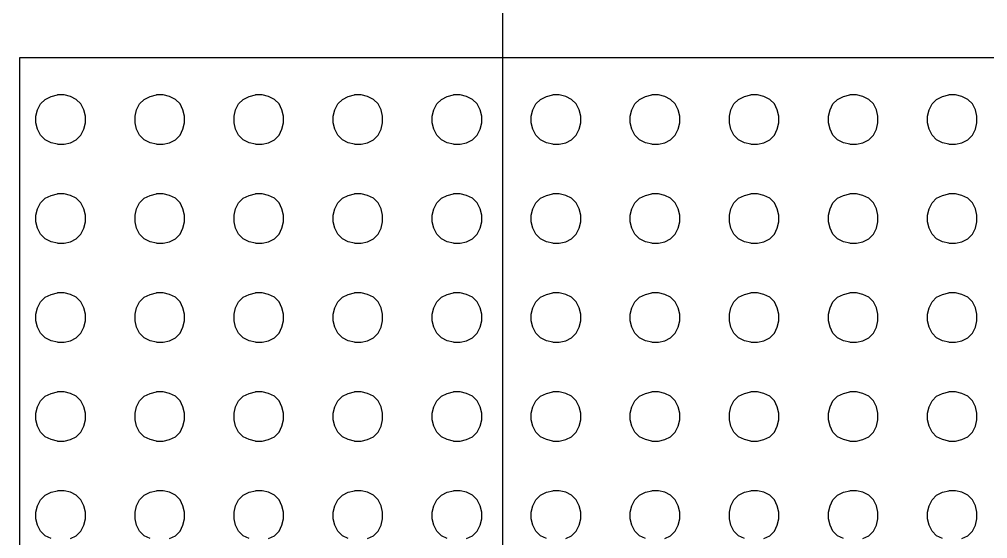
# Model space of a CAD drawing. Header units: inches. Extents: x -1316 to 22433, y -200 to 8737.
# Drawn here: x 151.222 to 154.152, y 822.712 to 824.284 of the extents above; entities that cross this region are included whole.
import ezdxf

# ---------------------------------------------------------------- set-up
doc = ezdxf.new("R2010")
doc.units = ezdxf.units.IN
doc.header["$LTSCALE"] = 10
doc.header["$MEASUREMENT"] = 0
doc.layers.get('0').update_dxf_attribs({"linetype": 'CONTINUOUS'})
for name, color, linetype in [('HATCH', 5, 'CONTINUOUS'), ('S-HDWR', 104, 'CONTINUOUS'), ('S-ROOF', 2, 'CONTINUOUS'), ('S-WALL', 6, 'CONTINUOUS'), ('WALL', 7, 'CONTINUOUS')]:
    doc.layers.add(name, color=color, linetype=linetype)

# ---------------------------------------------------------------- blocks, each defined once
blk = doc.blocks.new('*X345')
at = {"color": 0}
for p, q in [((310.8934, 25.4233), (310.9113, 25.4322)), ((310.9113, 25.4322), (310.9306, 25.437)), ((310.9505, 25.437), (310.9306, 25.437)), ((310.9698, 25.4322), (310.9505, 25.437)), ((310.9877, 25.4233), (310.9698, 25.4322)), ((311.1932, 25.4233), (311.211, 25.4322)), ((311.211, 25.4322), (311.2303, 25.437)), ((311.2502, 25.437), (311.2303, 25.437)), ((311.2696, 25.4322), (311.2502, 25.437)), ((311.2874, 25.4233), (311.2696, 25.4322)), ((311.4929, 25.4233), (311.5107, 25.4322)), ((311.5107, 25.4322), (311.5301, 25.437)), ((311.55, 25.437), (311.5301, 25.437)), ((311.5693, 25.4322), (311.55, 25.437)), ((311.5871, 25.4233), (311.5693, 25.4322)), ((311.7927, 25.4233), (311.8105, 25.4322)), ((311.8105, 25.4322), (311.8298, 25.437)), ((311.8497, 25.437), (311.8298, 25.437)), ((311.8691, 25.4322), (311.8497, 25.437)), ((311.8869, 25.4233), (311.8691, 25.4322)), ((312.0924, 25.4233), (312.1102, 25.4322)), ((312.1102, 25.4322), (312.1295, 25.437)), ((312.1495, 25.437), (312.1295, 25.437)), ((312.1688, 25.4322), (312.1495, 25.437)), ((312.1866, 25.4233), (312.1688, 25.4322)), ((312.3921, 25.4233), (312.41, 25.4322)), ((312.41, 25.4322), (312.4293, 25.437)), ((312.4492, 25.437), (312.4293, 25.437)), ((312.4685, 25.4322), (312.4492, 25.437)), ((312.4863, 25.4233), (312.4685, 25.4322)), ((312.6919, 25.4233), (312.7097, 25.4322)), ((312.7097, 25.4322), (312.729, 25.437)), ((312.7489, 25.437), (312.729, 25.437)), ((312.7683, 25.4322), (312.7489, 25.437)), ((312.7861, 25.4233), (312.7683, 25.4322)), ((312.9916, 25.4233), (313.0094, 25.4322)), ((313.0094, 25.4322), (313.0288, 25.437)), ((313.0487, 25.437), (313.0288, 25.437)), ((313.068, 25.4322), (313.0487, 25.437)), ((313.0858, 25.4233), (313.068, 25.4322)), ((313.2914, 25.4233), (313.3092, 25.4322)), ((313.3092, 25.4322), (313.3285, 25.437)), ((313.3484, 25.437), (313.3285, 25.437)), ((313.3677, 25.4322), (313.3484, 25.437)), ((313.3856, 25.4233), (313.3677, 25.4322)), ((313.5911, 25.4233), (313.6089, 25.4322)), ((313.6089, 25.4322), (313.6282, 25.437)), ((313.6482, 25.437), (313.6282, 25.437)), ((313.6675, 25.4322), (313.6482, 25.437)), ((313.6853, 25.4233), (313.6675, 25.4322)), ((310.8704, 25.3914), (310.8794, 25.4092)), ((310.8794, 25.4092), (310.8934, 25.4233)), ((311.0017, 25.4092), (310.9877, 25.4233)), ((311.0107, 25.3914), (311.0017, 25.4092)), ((311.1702, 25.3914), (311.1791, 25.4092)), ((311.1791, 25.4092), (311.1932, 25.4233)), ((311.3015, 25.4092), (311.2874, 25.4233)), ((311.3104, 25.3914), (311.3015, 25.4092)), ((311.4699, 25.3914), (311.4788, 25.4092)), ((311.4788, 25.4092), (311.4929, 25.4233)), ((311.6012, 25.4092), (311.5871, 25.4233)), ((311.6101, 25.3914), (311.6012, 25.4092)), ((311.7697, 25.3914), (311.7786, 25.4092)), ((311.7786, 25.4092), (311.7927, 25.4233)), ((311.901, 25.4092), (311.8869, 25.4233)), ((311.9099, 25.3914), (311.901, 25.4092)), ((312.0694, 25.3914), (312.0783, 25.4092)), ((312.0783, 25.4092), (312.0924, 25.4233)), ((312.2007, 25.4092), (312.1866, 25.4233)), ((312.2096, 25.3914), (312.2007, 25.4092)), ((312.3691, 25.3914), (312.378, 25.4092)), ((312.378, 25.4092), (312.3921, 25.4233)), ((312.5004, 25.4092), (312.4863, 25.4233)), ((312.5093, 25.3914), (312.5004, 25.4092)), ((312.6689, 25.3914), (312.6778, 25.4092)), ((312.6778, 25.4092), (312.6919, 25.4233)), ((312.8002, 25.4092), (312.7861, 25.4233)), ((312.8091, 25.3914), (312.8002, 25.4092)), ((312.9686, 25.3914), (312.9775, 25.4092)), ((312.9775, 25.4092), (312.9916, 25.4233)), ((313.0999, 25.4092), (313.0858, 25.4233)), ((313.1088, 25.3914), (313.0999, 25.4092)), ((313.2684, 25.3914), (313.2773, 25.4092)), ((313.2773, 25.4092), (313.2914, 25.4233)), ((313.3997, 25.4092), (313.3856, 25.4233)), ((313.4086, 25.3914), (313.3997, 25.4092)), ((313.5681, 25.3914), (313.577, 25.4092)), ((313.577, 25.4092), (313.5911, 25.4233)), ((313.6994, 25.4092), (313.6853, 25.4233)), ((313.7083, 25.3914), (313.6994, 25.4092)), ((310.8656, 25.3721), (310.8704, 25.3914)), ((311.0155, 25.3721), (311.0107, 25.3914)), ((311.1654, 25.3721), (311.1702, 25.3914)), ((311.3152, 25.3721), (311.3104, 25.3914)), ((311.4651, 25.3721), (311.4699, 25.3914)), ((311.615, 25.3721), (311.6101, 25.3914)), ((311.7648, 25.3721), (311.7697, 25.3914)), ((311.9147, 25.3721), (311.9099, 25.3914)), ((312.0646, 25.3721), (312.0694, 25.3914)), ((312.2144, 25.3721), (312.2096, 25.3914)), ((312.3643, 25.3721), (312.3691, 25.3914)), ((312.5142, 25.3721), (312.5093, 25.3914)), ((312.664, 25.3721), (312.6689, 25.3914)), ((312.8139, 25.3721), (312.8091, 25.3914)), ((312.9638, 25.3721), (312.9686, 25.3914)), ((313.1137, 25.3721), (313.1088, 25.3914)), ((313.2635, 25.3721), (313.2684, 25.3914)), ((313.4134, 25.3721), (313.4086, 25.3914)), ((313.5633, 25.3721), (313.5681, 25.3914)), ((313.7131, 25.3721), (313.7083, 25.3914)), ((310.8656, 25.3521), (310.8656, 25.3721)), ((310.8704, 25.3328), (310.8656, 25.3521)), ((311.0107, 25.3328), (311.0155, 25.3521)), ((311.0155, 25.3521), (311.0155, 25.3721)), ((311.1654, 25.3521), (311.1654, 25.3721)), ((311.1702, 25.3328), (311.1654, 25.3521)), ((311.3104, 25.3328), (311.3152, 25.3521)), ((311.3152, 25.3521), (311.3152, 25.3721)), ((311.4651, 25.3521), (311.4651, 25.3721)), ((311.4699, 25.3328), (311.4651, 25.3521)), ((311.6101, 25.3328), (311.615, 25.3521)), ((311.615, 25.3521), (311.615, 25.3721)), ((311.7648, 25.3521), (311.7648, 25.3721)), ((311.7697, 25.3328), (311.7648, 25.3521)), ((311.9099, 25.3328), (311.9147, 25.3521)), ((311.9147, 25.3521), (311.9147, 25.3721)), ((312.0646, 25.3521), (312.0646, 25.3721)), ((312.0694, 25.3328), (312.0646, 25.3521)), ((312.2096, 25.3328), (312.2144, 25.3521)), ((312.2144, 25.3521), (312.2144, 25.3721)), ((312.3643, 25.3521), (312.3643, 25.3721)), ((312.3691, 25.3328), (312.3643, 25.3521)), ((312.5093, 25.3328), (312.5142, 25.3521)), ((312.5142, 25.3521), (312.5142, 25.3721)), ((312.664, 25.3521), (312.664, 25.3721)), ((312.6689, 25.3328), (312.664, 25.3521)), ((312.8091, 25.3328), (312.8139, 25.3521)), ((312.8139, 25.3521), (312.8139, 25.3721)), ((312.9638, 25.3521), (312.9638, 25.3721)), ((312.9686, 25.3328), (312.9638, 25.3521)), ((313.1088, 25.3328), (313.1137, 25.3521)), ((313.1137, 25.3521), (313.1137, 25.3721)), ((313.2635, 25.3521), (313.2635, 25.3721)), ((313.2684, 25.3328), (313.2635, 25.3521)), ((313.4086, 25.3328), (313.4134, 25.3521)), ((313.4134, 25.3521), (313.4134, 25.3721)), ((313.5633, 25.3521), (313.5633, 25.3721)), ((313.5681, 25.3328), (313.5633, 25.3521)), ((313.7083, 25.3328), (313.7131, 25.3521)), ((313.7131, 25.3521), (313.7131, 25.3721)), ((310.8794, 25.315), (310.8704, 25.3328)), ((310.8934, 25.3009), (310.8794, 25.315)), ((310.9877, 25.3009), (311.0017, 25.315)), ((311.0017, 25.315), (311.0107, 25.3328)), ((311.1791, 25.315), (311.1702, 25.3328)), ((311.1932, 25.3009), (311.1791, 25.315)), ((311.2874, 25.3009), (311.3015, 25.315)), ((311.3015, 25.315), (311.3104, 25.3328)), ((311.4788, 25.315), (311.4699, 25.3328)), ((311.4929, 25.3009), (311.4788, 25.315)), ((311.5871, 25.3009), (311.6012, 25.315)), ((311.6012, 25.315), (311.6101, 25.3328)), ((311.7786, 25.315), (311.7697, 25.3328)), ((311.7927, 25.3009), (311.7786, 25.315)), ((311.8869, 25.3009), (311.901, 25.315)), ((311.901, 25.315), (311.9099, 25.3328)), ((312.0783, 25.315), (312.0694, 25.3328)), ((312.0924, 25.3009), (312.0783, 25.315)), ((312.1866, 25.3009), (312.2007, 25.315)), ((312.2007, 25.315), (312.2096, 25.3328)), ((312.378, 25.315), (312.3691, 25.3328)), ((312.3921, 25.3009), (312.378, 25.315)), ((312.4863, 25.3009), (312.5004, 25.315)), ((312.5004, 25.315), (312.5093, 25.3328)), ((312.6778, 25.315), (312.6689, 25.3328)), ((312.6919, 25.3009), (312.6778, 25.315)), ((312.7861, 25.3009), (312.8002, 25.315)), ((312.8002, 25.315), (312.8091, 25.3328)), ((312.9775, 25.315), (312.9686, 25.3328)), ((312.9916, 25.3009), (312.9775, 25.315)), ((313.0858, 25.3009), (313.0999, 25.315)), ((313.0999, 25.315), (313.1088, 25.3328)), ((313.2773, 25.315), (313.2684, 25.3328)), ((313.2914, 25.3009), (313.2773, 25.315)), ((313.3856, 25.3009), (313.3997, 25.315)), ((313.3997, 25.315), (313.4086, 25.3328)), ((313.577, 25.315), (313.5681, 25.3328)), ((313.5911, 25.3009), (313.577, 25.315)), ((313.6853, 25.3009), (313.6994, 25.315)), ((313.6994, 25.315), (313.7083, 25.3328)), ((310.9113, 25.292), (310.8934, 25.3009)), ((310.9306, 25.2872), (310.9113, 25.292)), ((310.9306, 25.2872), (310.9505, 25.2872)), ((310.9505, 25.2872), (310.9698, 25.292)), ((310.9698, 25.292), (310.9877, 25.3009)), ((311.211, 25.292), (311.1932, 25.3009)), ((311.2303, 25.2872), (311.211, 25.292)), ((311.2303, 25.2872), (311.2502, 25.2872)), ((311.2502, 25.2872), (311.2696, 25.292)), ((311.2696, 25.292), (311.2874, 25.3009)), ((311.5107, 25.292), (311.4929, 25.3009)), ((311.5301, 25.2872), (311.5107, 25.292)), ((311.5301, 25.2872), (311.55, 25.2872)), ((311.55, 25.2872), (311.5693, 25.292)), ((311.5693, 25.292), (311.5871, 25.3009)), ((311.8105, 25.292), (311.7927, 25.3009)), ((311.8298, 25.2872), (311.8105, 25.292)), ((311.8298, 25.2872), (311.8497, 25.2872)), ((311.8497, 25.2872), (311.8691, 25.292)), ((311.8691, 25.292), (311.8869, 25.3009)), ((312.1102, 25.292), (312.0924, 25.3009)), ((312.1295, 25.2872), (312.1102, 25.292)), ((312.1295, 25.2872), (312.1495, 25.2872)), ((312.1495, 25.2872), (312.1688, 25.292)), ((312.1688, 25.292), (312.1866, 25.3009)), ((312.41, 25.292), (312.3921, 25.3009)), ((312.4293, 25.2872), (312.41, 25.292)), ((312.4293, 25.2872), (312.4492, 25.2872)), ((312.4492, 25.2872), (312.4685, 25.292)), ((312.4685, 25.292), (312.4863, 25.3009)), ((312.7097, 25.292), (312.6919, 25.3009)), ((312.729, 25.2872), (312.7097, 25.292)), ((312.729, 25.2872), (312.7489, 25.2872)), ((312.7489, 25.2872), (312.7683, 25.292)), ((312.7683, 25.292), (312.7861, 25.3009)), ((313.0094, 25.292), (312.9916, 25.3009)), ((313.0288, 25.2872), (313.0094, 25.292)), ((313.0288, 25.2872), (313.0487, 25.2872)), ((313.0487, 25.2872), (313.068, 25.292)), ((313.068, 25.292), (313.0858, 25.3009)), ((313.3092, 25.292), (313.2914, 25.3009)), ((313.3285, 25.2872), (313.3092, 25.292)), ((313.3285, 25.2872), (313.3484, 25.2872)), ((313.3484, 25.2872), (313.3677, 25.292)), ((313.3677, 25.292), (313.3856, 25.3009)), ((313.6089, 25.292), (313.5911, 25.3009)), ((313.6282, 25.2872), (313.6089, 25.292)), ((313.6282, 25.2872), (313.6482, 25.2872)), ((313.6482, 25.2872), (313.6675, 25.292)), ((313.6675, 25.292), (313.6853, 25.3009)), ((310.8794, 25.1095), (310.8934, 25.1236)), ((310.8934, 25.1236), (310.9113, 25.1325)), ((310.9113, 25.1325), (310.9306, 25.1373)), ((310.9505, 25.1373), (310.9306, 25.1373)), ((310.9698, 25.1325), (310.9505, 25.1373)), ((310.9877, 25.1236), (310.9698, 25.1325)), ((311.0017, 25.1095), (310.9877, 25.1236)), ((311.1791, 25.1095), (311.1932, 25.1236)), ((311.1932, 25.1236), (311.211, 25.1325)), ((311.211, 25.1325), (311.2303, 25.1373)), ((311.2502, 25.1373), (311.2303, 25.1373)), ((311.2696, 25.1325), (311.2502, 25.1373)), ((311.2874, 25.1236), (311.2696, 25.1325)), ((311.3015, 25.1095), (311.2874, 25.1236)), ((311.4788, 25.1095), (311.4929, 25.1236)), ((311.4929, 25.1236), (311.5107, 25.1325)), ((311.5107, 25.1325), (311.5301, 25.1373)), ((311.55, 25.1373), (311.5301, 25.1373)), ((311.5693, 25.1325), (311.55, 25.1373)), ((311.5871, 25.1236), (311.5693, 25.1325)), ((311.6012, 25.1095), (311.5871, 25.1236)), ((311.7786, 25.1095), (311.7927, 25.1236)), ((311.7927, 25.1236), (311.8105, 25.1325)), ((311.8105, 25.1325), (311.8298, 25.1373)), ((311.8497, 25.1373), (311.8298, 25.1373)), ((311.8691, 25.1325), (311.8497, 25.1373)), ((311.8869, 25.1236), (311.8691, 25.1325)), ((311.901, 25.1095), (311.8869, 25.1236)), ((312.0783, 25.1095), (312.0924, 25.1236)), ((312.0924, 25.1236), (312.1102, 25.1325)), ((312.1102, 25.1325), (312.1295, 25.1373)), ((312.1495, 25.1373), (312.1295, 25.1373)), ((312.1688, 25.1325), (312.1495, 25.1373)), ((312.1866, 25.1236), (312.1688, 25.1325)), ((312.2007, 25.1095), (312.1866, 25.1236)), ((312.378, 25.1095), (312.3921, 25.1236)), ((312.3921, 25.1236), (312.41, 25.1325)), ((312.41, 25.1325), (312.4293, 25.1373)), ((312.4492, 25.1373), (312.4293, 25.1373)), ((312.4685, 25.1325), (312.4492, 25.1373)), ((312.4863, 25.1236), (312.4685, 25.1325)), ((312.5004, 25.1095), (312.4863, 25.1236)), ((312.6778, 25.1095), (312.6919, 25.1236)), ((312.6919, 25.1236), (312.7097, 25.1325)), ((312.7097, 25.1325), (312.729, 25.1373)), ((312.7489, 25.1373), (312.729, 25.1373)), ((312.7683, 25.1325), (312.7489, 25.1373)), ((312.7861, 25.1236), (312.7683, 25.1325)), ((312.8002, 25.1095), (312.7861, 25.1236)), ((312.9775, 25.1095), (312.9916, 25.1236)), ((312.9916, 25.1236), (313.0094, 25.1325)), ((313.0094, 25.1325), (313.0288, 25.1373)), ((313.0487, 25.1373), (313.0288, 25.1373)), ((313.068, 25.1325), (313.0487, 25.1373)), ((313.0858, 25.1236), (313.068, 25.1325)), ((313.0999, 25.1095), (313.0858, 25.1236)), ((313.2773, 25.1095), (313.2914, 25.1236)), ((313.2914, 25.1236), (313.3092, 25.1325)), ((313.3092, 25.1325), (313.3285, 25.1373)), ((313.3484, 25.1373), (313.3285, 25.1373)), ((313.3677, 25.1325), (313.3484, 25.1373)), ((313.3856, 25.1236), (313.3677, 25.1325)), ((313.3997, 25.1095), (313.3856, 25.1236)), ((313.577, 25.1095), (313.5911, 25.1236)), ((313.5911, 25.1236), (313.6089, 25.1325)), ((313.6089, 25.1325), (313.6282, 25.1373)), ((313.6482, 25.1373), (313.6282, 25.1373)), ((313.6675, 25.1325), (313.6482, 25.1373)), ((313.6853, 25.1236), (313.6675, 25.1325)), ((313.6994, 25.1095), (313.6853, 25.1236)), ((310.8656, 25.0723), (310.8704, 25.0917)), ((310.8704, 25.0917), (310.8794, 25.1095)), ((311.0107, 25.0917), (311.0017, 25.1095)), ((311.0155, 25.0723), (311.0107, 25.0917)), ((311.1654, 25.0723), (311.1702, 25.0917)), ((311.1702, 25.0917), (311.1791, 25.1095)), ((311.3104, 25.0917), (311.3015, 25.1095)), ((311.3152, 25.0723), (311.3104, 25.0917)), ((311.4651, 25.0723), (311.4699, 25.0917)), ((311.4699, 25.0917), (311.4788, 25.1095)), ((311.6101, 25.0917), (311.6012, 25.1095)), ((311.615, 25.0723), (311.6101, 25.0917)), ((311.7648, 25.0723), (311.7697, 25.0917)), ((311.7697, 25.0917), (311.7786, 25.1095)), ((311.9099, 25.0917), (311.901, 25.1095)), ((311.9147, 25.0723), (311.9099, 25.0917)), ((312.0646, 25.0723), (312.0694, 25.0917)), ((312.0694, 25.0917), (312.0783, 25.1095)), ((312.2096, 25.0917), (312.2007, 25.1095)), ((312.2144, 25.0723), (312.2096, 25.0917)), ((312.3643, 25.0723), (312.3691, 25.0917)), ((312.3691, 25.0917), (312.378, 25.1095)), ((312.5093, 25.0917), (312.5004, 25.1095)), ((312.5142, 25.0723), (312.5093, 25.0917)), ((312.664, 25.0723), (312.6689, 25.0917)), ((312.6689, 25.0917), (312.6778, 25.1095)), ((312.8091, 25.0917), (312.8002, 25.1095)), ((312.8139, 25.0723), (312.8091, 25.0917)), ((312.9638, 25.0723), (312.9686, 25.0917)), ((312.9686, 25.0917), (312.9775, 25.1095)), ((313.1088, 25.0917), (313.0999, 25.1095)), ((313.1137, 25.0723), (313.1088, 25.0917)), ((313.2635, 25.0723), (313.2684, 25.0917)), ((313.2684, 25.0917), (313.2773, 25.1095)), ((313.4086, 25.0917), (313.3997, 25.1095)), ((313.4134, 25.0723), (313.4086, 25.0917)), ((313.5633, 25.0723), (313.5681, 25.0917)), ((313.5681, 25.0917), (313.577, 25.1095)), ((313.7083, 25.0917), (313.6994, 25.1095)), ((313.7131, 25.0723), (313.7083, 25.0917)), ((310.8656, 25.0524), (310.8656, 25.0723)), ((310.8704, 25.0331), (310.8656, 25.0524)), ((311.0107, 25.0331), (311.0155, 25.0524)), ((311.0155, 25.0524), (311.0155, 25.0723)), ((311.1654, 25.0524), (311.1654, 25.0723)), ((311.1702, 25.0331), (311.1654, 25.0524)), ((311.3104, 25.0331), (311.3152, 25.0524)), ((311.3152, 25.0524), (311.3152, 25.0723)), ((311.4651, 25.0524), (311.4651, 25.0723)), ((311.4699, 25.0331), (311.4651, 25.0524)), ((311.6101, 25.0331), (311.615, 25.0524)), ((311.615, 25.0524), (311.615, 25.0723)), ((311.7648, 25.0524), (311.7648, 25.0723)), ((311.7697, 25.0331), (311.7648, 25.0524)), ((311.9099, 25.0331), (311.9147, 25.0524)), ((311.9147, 25.0524), (311.9147, 25.0723)), ((312.0646, 25.0524), (312.0646, 25.0723)), ((312.0694, 25.0331), (312.0646, 25.0524)), ((312.2096, 25.0331), (312.2144, 25.0524)), ((312.2144, 25.0524), (312.2144, 25.0723)), ((312.3643, 25.0524), (312.3643, 25.0723)), ((312.3691, 25.0331), (312.3643, 25.0524)), ((312.5093, 25.0331), (312.5142, 25.0524)), ((312.5142, 25.0524), (312.5142, 25.0723)), ((312.664, 25.0524), (312.664, 25.0723)), ((312.6689, 25.0331), (312.664, 25.0524)), ((312.8091, 25.0331), (312.8139, 25.0524)), ((312.8139, 25.0524), (312.8139, 25.0723)), ((312.9638, 25.0524), (312.9638, 25.0723)), ((312.9686, 25.0331), (312.9638, 25.0524)), ((313.1088, 25.0331), (313.1137, 25.0524)), ((313.1137, 25.0524), (313.1137, 25.0723)), ((313.2635, 25.0524), (313.2635, 25.0723)), ((313.2684, 25.0331), (313.2635, 25.0524)), ((313.4086, 25.0331), (313.4134, 25.0524)), ((313.4134, 25.0524), (313.4134, 25.0723)), ((313.5633, 25.0524), (313.5633, 25.0723)), ((313.5681, 25.0331), (313.5633, 25.0524)), ((313.7083, 25.0331), (313.7131, 25.0524)), ((313.7131, 25.0524), (313.7131, 25.0723)), ((310.8794, 25.0153), (310.8704, 25.0331)), ((311.0017, 25.0153), (311.0107, 25.0331)), ((311.1791, 25.0153), (311.1702, 25.0331)), ((311.3015, 25.0153), (311.3104, 25.0331)), ((311.4788, 25.0153), (311.4699, 25.0331)), ((311.6012, 25.0153), (311.6101, 25.0331)), ((311.7786, 25.0153), (311.7697, 25.0331)), ((311.901, 25.0153), (311.9099, 25.0331)), ((312.0783, 25.0153), (312.0694, 25.0331)), ((312.2007, 25.0153), (312.2096, 25.0331)), ((312.378, 25.0153), (312.3691, 25.0331)), ((312.5004, 25.0153), (312.5093, 25.0331)), ((312.6778, 25.0153), (312.6689, 25.0331)), ((312.8002, 25.0153), (312.8091, 25.0331)), ((312.9775, 25.0153), (312.9686, 25.0331)), ((313.0999, 25.0153), (313.1088, 25.0331)), ((313.2773, 25.0153), (313.2684, 25.0331)), ((313.3997, 25.0153), (313.4086, 25.0331)), ((313.577, 25.0153), (313.5681, 25.0331)), ((313.6994, 25.0153), (313.7083, 25.0331)), ((310.8934, 25.0012), (310.8794, 25.0153)), ((310.9113, 24.9923), (310.8934, 25.0012)), ((310.9698, 24.9923), (310.9877, 25.0012)), ((310.9877, 25.0012), (311.0017, 25.0153)), ((311.1932, 25.0012), (311.1791, 25.0153)), ((311.211, 24.9923), (311.1932, 25.0012)), ((311.2696, 24.9923), (311.2874, 25.0012)), ((311.2874, 25.0012), (311.3015, 25.0153)), ((311.4929, 25.0012), (311.4788, 25.0153)), ((311.5107, 24.9923), (311.4929, 25.0012)), ((311.5693, 24.9923), (311.5871, 25.0012)), ((311.5871, 25.0012), (311.6012, 25.0153)), ((311.7927, 25.0012), (311.7786, 25.0153)), ((311.8105, 24.9923), (311.7927, 25.0012)), ((311.8691, 24.9923), (311.8869, 25.0012)), ((311.8869, 25.0012), (311.901, 25.0153)), ((312.0924, 25.0012), (312.0783, 25.0153)), ((312.1102, 24.9923), (312.0924, 25.0012)), ((312.1688, 24.9923), (312.1866, 25.0012)), ((312.1866, 25.0012), (312.2007, 25.0153)), ((312.3921, 25.0012), (312.378, 25.0153)), ((312.41, 24.9923), (312.3921, 25.0012)), ((312.4685, 24.9923), (312.4863, 25.0012)), ((312.4863, 25.0012), (312.5004, 25.0153)), ((312.6919, 25.0012), (312.6778, 25.0153)), ((312.7097, 24.9923), (312.6919, 25.0012)), ((312.7683, 24.9923), (312.7861, 25.0012)), ((312.7861, 25.0012), (312.8002, 25.0153)), ((312.9916, 25.0012), (312.9775, 25.0153)), ((313.0094, 24.9923), (312.9916, 25.0012)), ((313.068, 24.9923), (313.0858, 25.0012)), ((313.0858, 25.0012), (313.0999, 25.0153)), ((313.2914, 25.0012), (313.2773, 25.0153)), ((313.3092, 24.9923), (313.2914, 25.0012)), ((313.3677, 24.9923), (313.3856, 25.0012)), ((313.3856, 25.0012), (313.3997, 25.0153)), ((313.5911, 25.0012), (313.577, 25.0153)), ((313.6089, 24.9923), (313.5911, 25.0012)), ((313.6675, 24.9923), (313.6853, 25.0012)), ((313.6853, 25.0012), (313.6994, 25.0153)), ((310.9306, 24.9874), (310.9113, 24.9923)), ((310.9306, 24.9874), (310.9505, 24.9874)), ((310.9505, 24.9874), (310.9698, 24.9923)), ((311.2303, 24.9874), (311.211, 24.9923)), ((311.2303, 24.9874), (311.2502, 24.9874)), ((311.2502, 24.9874), (311.2696, 24.9923)), ((311.5301, 24.9874), (311.5107, 24.9923)), ((311.5301, 24.9874), (311.55, 24.9874)), ((311.55, 24.9874), (311.5693, 24.9923)), ((311.8298, 24.9874), (311.8105, 24.9923)), ((311.8298, 24.9874), (311.8497, 24.9874)), ((311.8497, 24.9874), (311.8691, 24.9923)), ((312.1295, 24.9874), (312.1102, 24.9923)), ((312.1295, 24.9874), (312.1495, 24.9874)), ((312.1495, 24.9874), (312.1688, 24.9923)), ((312.4293, 24.9874), (312.41, 24.9923)), ((312.4293, 24.9874), (312.4492, 24.9874)), ((312.4492, 24.9874), (312.4685, 24.9923)), ((312.729, 24.9874), (312.7097, 24.9923)), ((312.729, 24.9874), (312.7489, 24.9874)), ((312.7489, 24.9874), (312.7683, 24.9923)), ((313.0288, 24.9874), (313.0094, 24.9923)), ((313.0288, 24.9874), (313.0487, 24.9874)), ((313.0487, 24.9874), (313.068, 24.9923)), ((313.3285, 24.9874), (313.3092, 24.9923)), ((313.3285, 24.9874), (313.3484, 24.9874)), ((313.3484, 24.9874), (313.3677, 24.9923)), ((313.6282, 24.9874), (313.6089, 24.9923)), ((313.6282, 24.9874), (313.6482, 24.9874)), ((313.6482, 24.9874), (313.6675, 24.9923)), ((310.8794, 24.8097), (310.8934, 24.8238)), ((310.8934, 24.8238), (310.9113, 24.8327)), ((310.9113, 24.8327), (310.9306, 24.8376)), ((310.9505, 24.8376), (310.9306, 24.8376)), ((310.9698, 24.8327), (310.9505, 24.8376)), ((310.9877, 24.8238), (310.9698, 24.8327)), ((311.0017, 24.8097), (310.9877, 24.8238)), ((311.1791, 24.8097), (311.1932, 24.8238)), ((311.1932, 24.8238), (311.211, 24.8327)), ((311.211, 24.8327), (311.2303, 24.8376)), ((311.2502, 24.8376), (311.2303, 24.8376)), ((311.2696, 24.8327), (311.2502, 24.8376)), ((311.2874, 24.8238), (311.2696, 24.8327)), ((311.3015, 24.8097), (311.2874, 24.8238)), ((311.4788, 24.8097), (311.4929, 24.8238)), ((311.4929, 24.8238), (311.5107, 24.8327)), ((311.5107, 24.8327), (311.5301, 24.8376)), ((311.55, 24.8376), (311.5301, 24.8376)), ((311.5693, 24.8327), (311.55, 24.8376)), ((311.5871, 24.8238), (311.5693, 24.8327)), ((311.6012, 24.8097), (311.5871, 24.8238)), ((311.7786, 24.8097), (311.7927, 24.8238)), ((311.7927, 24.8238), (311.8105, 24.8327)), ((311.8105, 24.8327), (311.8298, 24.8376)), ((311.8497, 24.8376), (311.8298, 24.8376)), ((311.8691, 24.8327), (311.8497, 24.8376)), ((311.8869, 24.8238), (311.8691, 24.8327)), ((311.901, 24.8097), (311.8869, 24.8238)), ((312.0783, 24.8097), (312.0924, 24.8238)), ((312.0924, 24.8238), (312.1102, 24.8327)), ((312.1102, 24.8327), (312.1295, 24.8376)), ((312.1495, 24.8376), (312.1295, 24.8376)), ((312.1688, 24.8327), (312.1495, 24.8376)), ((312.1866, 24.8238), (312.1688, 24.8327)), ((312.2007, 24.8097), (312.1866, 24.8238)), ((312.378, 24.8097), (312.3921, 24.8238)), ((312.3921, 24.8238), (312.41, 24.8327)), ((312.41, 24.8327), (312.4293, 24.8376)), ((312.4492, 24.8376), (312.4293, 24.8376)), ((312.4685, 24.8327), (312.4492, 24.8376)), ((312.4863, 24.8238), (312.4685, 24.8327)), ((312.5004, 24.8097), (312.4863, 24.8238)), ((312.6778, 24.8097), (312.6919, 24.8238)), ((312.6919, 24.8238), (312.7097, 24.8327)), ((312.7097, 24.8327), (312.729, 24.8376)), ((312.7489, 24.8376), (312.729, 24.8376)), ((312.7683, 24.8327), (312.7489, 24.8376)), ((312.7861, 24.8238), (312.7683, 24.8327)), ((312.8002, 24.8097), (312.7861, 24.8238)), ((312.9775, 24.8097), (312.9916, 24.8238)), ((312.9916, 24.8238), (313.0094, 24.8327)), ((313.0094, 24.8327), (313.0288, 24.8376)), ((313.0487, 24.8376), (313.0288, 24.8376)), ((313.068, 24.8327), (313.0487, 24.8376)), ((313.0858, 24.8238), (313.068, 24.8327)), ((313.0999, 24.8097), (313.0858, 24.8238)), ((313.2773, 24.8097), (313.2914, 24.8238)), ((313.2914, 24.8238), (313.3092, 24.8327)), ((313.3092, 24.8327), (313.3285, 24.8376)), ((313.3484, 24.8376), (313.3285, 24.8376)), ((313.3677, 24.8327), (313.3484, 24.8376)), ((313.3856, 24.8238), (313.3677, 24.8327)), ((313.3997, 24.8097), (313.3856, 24.8238)), ((313.577, 24.8097), (313.5911, 24.8238)), ((313.5911, 24.8238), (313.6089, 24.8327)), ((313.6089, 24.8327), (313.6282, 24.8376)), ((313.6482, 24.8376), (313.6282, 24.8376)), ((313.6675, 24.8327), (313.6482, 24.8376)), ((313.6853, 24.8238), (313.6675, 24.8327)), ((313.6994, 24.8097), (313.6853, 24.8238)), ((310.8656, 24.7726), (310.8704, 24.7919)), ((310.8704, 24.7919), (310.8794, 24.8097)), ((311.0107, 24.7919), (311.0017, 24.8097)), ((311.0155, 24.7726), (311.0107, 24.7919)), ((311.1654, 24.7726), (311.1702, 24.7919)), ((311.1702, 24.7919), (311.1791, 24.8097)), ((311.3104, 24.7919), (311.3015, 24.8097)), ((311.3152, 24.7726), (311.3104, 24.7919)), ((311.4651, 24.7726), (311.4699, 24.7919)), ((311.4699, 24.7919), (311.4788, 24.8097)), ((311.6101, 24.7919), (311.6012, 24.8097)), ((311.615, 24.7726), (311.6101, 24.7919)), ((311.7648, 24.7726), (311.7697, 24.7919)), ((311.7697, 24.7919), (311.7786, 24.8097)), ((311.9099, 24.7919), (311.901, 24.8097)), ((311.9147, 24.7726), (311.9099, 24.7919)), ((312.0646, 24.7726), (312.0694, 24.7919)), ((312.0694, 24.7919), (312.0783, 24.8097)), ((312.2096, 24.7919), (312.2007, 24.8097)), ((312.2144, 24.7726), (312.2096, 24.7919)), ((312.3643, 24.7726), (312.3691, 24.7919)), ((312.3691, 24.7919), (312.378, 24.8097)), ((312.5093, 24.7919), (312.5004, 24.8097)), ((312.5142, 24.7726), (312.5093, 24.7919)), ((312.664, 24.7726), (312.6689, 24.7919)), ((312.6689, 24.7919), (312.6778, 24.8097)), ((312.8091, 24.7919), (312.8002, 24.8097)), ((312.8139, 24.7726), (312.8091, 24.7919)), ((312.9638, 24.7726), (312.9686, 24.7919)), ((312.9686, 24.7919), (312.9775, 24.8097)), ((313.1088, 24.7919), (313.0999, 24.8097)), ((313.1137, 24.7726), (313.1088, 24.7919)), ((313.2635, 24.7726), (313.2684, 24.7919)), ((313.2684, 24.7919), (313.2773, 24.8097)), ((313.4086, 24.7919), (313.3997, 24.8097)), ((313.4134, 24.7726), (313.4086, 24.7919)), ((313.5633, 24.7726), (313.5681, 24.7919)), ((313.5681, 24.7919), (313.577, 24.8097)), ((313.7083, 24.7919), (313.6994, 24.8097)), ((313.7131, 24.7726), (313.7083, 24.7919)), ((310.8656, 24.7527), (310.8656, 24.7726)), ((311.0155, 24.7527), (311.0155, 24.7726)), ((311.1654, 24.7527), (311.1654, 24.7726)), ((311.3152, 24.7527), (311.3152, 24.7726)), ((311.4651, 24.7527), (311.4651, 24.7726)), ((311.615, 24.7527), (311.615, 24.7726)), ((311.7648, 24.7527), (311.7648, 24.7726)), ((311.9147, 24.7527), (311.9147, 24.7726)), ((312.0646, 24.7527), (312.0646, 24.7726)), ((312.2144, 24.7527), (312.2144, 24.7726)), ((312.3643, 24.7527), (312.3643, 24.7726)), ((312.5142, 24.7527), (312.5142, 24.7726)), ((312.664, 24.7527), (312.664, 24.7726)), ((312.8139, 24.7527), (312.8139, 24.7726)), ((312.9638, 24.7527), (312.9638, 24.7726)), ((313.1137, 24.7527), (313.1137, 24.7726)), ((313.2635, 24.7527), (313.2635, 24.7726)), ((313.4134, 24.7527), (313.4134, 24.7726)), ((313.5633, 24.7527), (313.5633, 24.7726)), ((313.7131, 24.7527), (313.7131, 24.7726)), ((310.8704, 24.7333), (310.8656, 24.7527)), ((310.8794, 24.7155), (310.8704, 24.7333)), ((311.0017, 24.7155), (311.0107, 24.7333)), ((311.0107, 24.7333), (311.0155, 24.7527)), ((311.1702, 24.7333), (311.1654, 24.7527)), ((311.1791, 24.7155), (311.1702, 24.7333)), ((311.3015, 24.7155), (311.3104, 24.7333)), ((311.3104, 24.7333), (311.3152, 24.7527)), ((311.4699, 24.7333), (311.4651, 24.7527)), ((311.4788, 24.7155), (311.4699, 24.7333)), ((311.6012, 24.7155), (311.6101, 24.7333)), ((311.6101, 24.7333), (311.615, 24.7527)), ((311.7697, 24.7333), (311.7648, 24.7527)), ((311.7786, 24.7155), (311.7697, 24.7333)), ((311.901, 24.7155), (311.9099, 24.7333)), ((311.9099, 24.7333), (311.9147, 24.7527)), ((312.0694, 24.7333), (312.0646, 24.7527)), ((312.0783, 24.7155), (312.0694, 24.7333)), ((312.2007, 24.7155), (312.2096, 24.7333)), ((312.2096, 24.7333), (312.2144, 24.7527)), ((312.3691, 24.7333), (312.3643, 24.7527)), ((312.378, 24.7155), (312.3691, 24.7333)), ((312.5004, 24.7155), (312.5093, 24.7333)), ((312.5093, 24.7333), (312.5142, 24.7527)), ((312.6689, 24.7333), (312.664, 24.7527)), ((312.6778, 24.7155), (312.6689, 24.7333)), ((312.8002, 24.7155), (312.8091, 24.7333)), ((312.8091, 24.7333), (312.8139, 24.7527)), ((312.9686, 24.7333), (312.9638, 24.7527)), ((312.9775, 24.7155), (312.9686, 24.7333)), ((313.0999, 24.7155), (313.1088, 24.7333)), ((313.1088, 24.7333), (313.1137, 24.7527)), ((313.2684, 24.7333), (313.2635, 24.7527)), ((313.2773, 24.7155), (313.2684, 24.7333)), ((313.3997, 24.7155), (313.4086, 24.7333)), ((313.4086, 24.7333), (313.4134, 24.7527)), ((313.5681, 24.7333), (313.5633, 24.7527)), ((313.577, 24.7155), (313.5681, 24.7333)), ((313.6994, 24.7155), (313.7083, 24.7333)), ((313.7083, 24.7333), (313.7131, 24.7527)), ((310.8934, 24.7014), (310.8794, 24.7155)), ((310.9113, 24.6925), (310.8934, 24.7014)), ((310.9698, 24.6925), (310.9877, 24.7014)), ((310.9877, 24.7014), (311.0017, 24.7155)), ((311.1932, 24.7014), (311.1791, 24.7155)), ((311.211, 24.6925), (311.1932, 24.7014)), ((311.2696, 24.6925), (311.2874, 24.7014)), ((311.2874, 24.7014), (311.3015, 24.7155)), ((311.4929, 24.7014), (311.4788, 24.7155)), ((311.5107, 24.6925), (311.4929, 24.7014)), ((311.5693, 24.6925), (311.5871, 24.7014)), ((311.5871, 24.7014), (311.6012, 24.7155)), ((311.7927, 24.7014), (311.7786, 24.7155)), ((311.8105, 24.6925), (311.7927, 24.7014)), ((311.8691, 24.6925), (311.8869, 24.7014)), ((311.8869, 24.7014), (311.901, 24.7155)), ((312.0924, 24.7014), (312.0783, 24.7155)), ((312.1102, 24.6925), (312.0924, 24.7014)), ((312.1688, 24.6925), (312.1866, 24.7014)), ((312.1866, 24.7014), (312.2007, 24.7155)), ((312.3921, 24.7014), (312.378, 24.7155)), ((312.41, 24.6925), (312.3921, 24.7014)), ((312.4685, 24.6925), (312.4863, 24.7014)), ((312.4863, 24.7014), (312.5004, 24.7155)), ((312.6919, 24.7014), (312.6778, 24.7155)), ((312.7097, 24.6925), (312.6919, 24.7014)), ((312.7683, 24.6925), (312.7861, 24.7014)), ((312.7861, 24.7014), (312.8002, 24.7155)), ((312.9916, 24.7014), (312.9775, 24.7155)), ((313.0094, 24.6925), (312.9916, 24.7014)), ((313.068, 24.6925), (313.0858, 24.7014)), ((313.0858, 24.7014), (313.0999, 24.7155)), ((313.2914, 24.7014), (313.2773, 24.7155)), ((313.3092, 24.6925), (313.2914, 24.7014)), ((313.3677, 24.6925), (313.3856, 24.7014)), ((313.3856, 24.7014), (313.3997, 24.7155)), ((313.5911, 24.7014), (313.577, 24.7155)), ((313.6089, 24.6925), (313.5911, 24.7014)), ((313.6675, 24.6925), (313.6853, 24.7014)), ((313.6853, 24.7014), (313.6994, 24.7155)), ((310.9306, 24.6877), (310.9113, 24.6925)), ((310.9306, 24.6877), (310.9505, 24.6877)), ((310.9505, 24.6877), (310.9698, 24.6925)), ((311.2303, 24.6877), (311.211, 24.6925)), ((311.2303, 24.6877), (311.2502, 24.6877)), ((311.2502, 24.6877), (311.2696, 24.6925)), ((311.5301, 24.6877), (311.5107, 24.6925)), ((311.5301, 24.6877), (311.55, 24.6877)), ((311.55, 24.6877), (311.5693, 24.6925)), ((311.8298, 24.6877), (311.8105, 24.6925)), ((311.8298, 24.6877), (311.8497, 24.6877)), ((311.8497, 24.6877), (311.8691, 24.6925)), ((312.1295, 24.6877), (312.1102, 24.6925)), ((312.1295, 24.6877), (312.1495, 24.6877)), ((312.1495, 24.6877), (312.1688, 24.6925)), ((312.4293, 24.6877), (312.41, 24.6925)), ((312.4293, 24.6877), (312.4492, 24.6877)), ((312.4492, 24.6877), (312.4685, 24.6925)), ((312.729, 24.6877), (312.7097, 24.6925)), ((312.729, 24.6877), (312.7489, 24.6877)), ((312.7489, 24.6877), (312.7683, 24.6925)), ((313.0288, 24.6877), (313.0094, 24.6925)), ((313.0288, 24.6877), (313.0487, 24.6877)), ((313.0487, 24.6877), (313.068, 24.6925)), ((313.3285, 24.6877), (313.3092, 24.6925)), ((313.3285, 24.6877), (313.3484, 24.6877)), ((313.3484, 24.6877), (313.3677, 24.6925)), ((313.6282, 24.6877), (313.6089, 24.6925)), ((313.6282, 24.6877), (313.6482, 24.6877)), ((313.6482, 24.6877), (313.6675, 24.6925)), ((310.8794, 24.51), (310.8934, 24.5241)), ((310.8934, 24.5241), (310.9113, 24.533)), ((310.9113, 24.533), (310.9306, 24.5378)), ((310.9505, 24.5378), (310.9306, 24.5378)), ((310.9698, 24.533), (310.9505, 24.5378)), ((310.9877, 24.5241), (310.9698, 24.533)), ((311.0017, 24.51), (310.9877, 24.5241)), ((311.1791, 24.51), (311.1932, 24.5241)), ((311.1932, 24.5241), (311.211, 24.533)), ((311.211, 24.533), (311.2303, 24.5378)), ((311.2502, 24.5378), (311.2303, 24.5378)), ((311.2696, 24.533), (311.2502, 24.5378)), ((311.2874, 24.5241), (311.2696, 24.533)), ((311.3015, 24.51), (311.2874, 24.5241)), ((311.4788, 24.51), (311.4929, 24.5241)), ((311.4929, 24.5241), (311.5107, 24.533)), ((311.5107, 24.533), (311.5301, 24.5378)), ((311.55, 24.5378), (311.5301, 24.5378)), ((311.5693, 24.533), (311.55, 24.5378)), ((311.5871, 24.5241), (311.5693, 24.533)), ((311.6012, 24.51), (311.5871, 24.5241)), ((311.7786, 24.51), (311.7927, 24.5241)), ((311.7927, 24.5241), (311.8105, 24.533)), ((311.8105, 24.533), (311.8298, 24.5378)), ((311.8497, 24.5378), (311.8298, 24.5378)), ((311.8691, 24.533), (311.8497, 24.5378)), ((311.8869, 24.5241), (311.8691, 24.533)), ((311.901, 24.51), (311.8869, 24.5241)), ((312.0783, 24.51), (312.0924, 24.5241)), ((312.0924, 24.5241), (312.1102, 24.533)), ((312.1102, 24.533), (312.1295, 24.5378)), ((312.1495, 24.5378), (312.1295, 24.5378)), ((312.1688, 24.533), (312.1495, 24.5378)), ((312.1866, 24.5241), (312.1688, 24.533)), ((312.2007, 24.51), (312.1866, 24.5241)), ((312.378, 24.51), (312.3921, 24.5241)), ((312.3921, 24.5241), (312.41, 24.533)), ((312.41, 24.533), (312.4293, 24.5378)), ((312.4492, 24.5378), (312.4293, 24.5378)), ((312.4685, 24.533), (312.4492, 24.5378)), ((312.4863, 24.5241), (312.4685, 24.533)), ((312.5004, 24.51), (312.4863, 24.5241)), ((312.6778, 24.51), (312.6919, 24.5241)), ((312.6919, 24.5241), (312.7097, 24.533)), ((312.7097, 24.533), (312.729, 24.5378)), ((312.7489, 24.5378), (312.729, 24.5378)), ((312.7683, 24.533), (312.7489, 24.5378)), ((312.7861, 24.5241), (312.7683, 24.533)), ((312.8002, 24.51), (312.7861, 24.5241)), ((312.9775, 24.51), (312.9916, 24.5241)), ((312.9916, 24.5241), (313.0094, 24.533)), ((313.0094, 24.533), (313.0288, 24.5378)), ((313.0487, 24.5378), (313.0288, 24.5378)), ((313.068, 24.533), (313.0487, 24.5378)), ((313.0858, 24.5241), (313.068, 24.533)), ((313.0999, 24.51), (313.0858, 24.5241)), ((313.2773, 24.51), (313.2914, 24.5241)), ((313.2914, 24.5241), (313.3092, 24.533)), ((313.3092, 24.533), (313.3285, 24.5378)), ((313.3484, 24.5378), (313.3285, 24.5378)), ((313.3677, 24.533), (313.3484, 24.5378)), ((313.3856, 24.5241), (313.3677, 24.533)), ((313.3997, 24.51), (313.3856, 24.5241)), ((313.577, 24.51), (313.5911, 24.5241)), ((313.5911, 24.5241), (313.6089, 24.533)), ((313.6089, 24.533), (313.6282, 24.5378)), ((313.6482, 24.5378), (313.6282, 24.5378)), ((313.6675, 24.533), (313.6482, 24.5378)), ((313.6853, 24.5241), (313.6675, 24.533)), ((313.6994, 24.51), (313.6853, 24.5241)), ((310.8704, 24.4922), (310.8794, 24.51)), ((311.0107, 24.4922), (311.0017, 24.51)), ((311.1702, 24.4922), (311.1791, 24.51)), ((311.3104, 24.4922), (311.3015, 24.51)), ((311.4699, 24.4922), (311.4788, 24.51)), ((311.6101, 24.4922), (311.6012, 24.51)), ((311.7697, 24.4922), (311.7786, 24.51)), ((311.9099, 24.4922), (311.901, 24.51)), ((312.0694, 24.4922), (312.0783, 24.51)), ((312.2096, 24.4922), (312.2007, 24.51)), ((312.3691, 24.4922), (312.378, 24.51)), ((312.5093, 24.4922), (312.5004, 24.51)), ((312.6689, 24.4922), (312.6778, 24.51)), ((312.8091, 24.4922), (312.8002, 24.51)), ((312.9686, 24.4922), (312.9775, 24.51)), ((313.1088, 24.4922), (313.0999, 24.51)), ((313.2684, 24.4922), (313.2773, 24.51)), ((313.4086, 24.4922), (313.3997, 24.51)), ((313.5681, 24.4922), (313.577, 24.51)), ((313.7083, 24.4922), (313.6994, 24.51)), ((310.8656, 24.4729), (310.8704, 24.4922)), ((310.8656, 24.4529), (310.8656, 24.4729)), ((311.0155, 24.4729), (311.0107, 24.4922)), ((311.0155, 24.4529), (311.0155, 24.4729)), ((311.1654, 24.4729), (311.1702, 24.4922)), ((311.1654, 24.4529), (311.1654, 24.4729)), ((311.3152, 24.4729), (311.3104, 24.4922)), ((311.3152, 24.4529), (311.3152, 24.4729)), ((311.4651, 24.4729), (311.4699, 24.4922)), ((311.4651, 24.4529), (311.4651, 24.4729)), ((311.615, 24.4729), (311.6101, 24.4922)), ((311.615, 24.4529), (311.615, 24.4729)), ((311.7648, 24.4729), (311.7697, 24.4922)), ((311.7648, 24.4529), (311.7648, 24.4729)), ((311.9147, 24.4729), (311.9099, 24.4922)), ((311.9147, 24.4529), (311.9147, 24.4729)), ((312.0646, 24.4729), (312.0694, 24.4922)), ((312.0646, 24.4529), (312.0646, 24.4729)), ((312.2144, 24.4729), (312.2096, 24.4922)), ((312.2144, 24.4529), (312.2144, 24.4729)), ((312.3643, 24.4729), (312.3691, 24.4922)), ((312.3643, 24.4529), (312.3643, 24.4729)), ((312.5142, 24.4729), (312.5093, 24.4922)), ((312.5142, 24.4529), (312.5142, 24.4729)), ((312.664, 24.4729), (312.6689, 24.4922)), ((312.664, 24.4529), (312.664, 24.4729)), ((312.8139, 24.4729), (312.8091, 24.4922)), ((312.8139, 24.4529), (312.8139, 24.4729)), ((312.9638, 24.4729), (312.9686, 24.4922)), ((312.9638, 24.4529), (312.9638, 24.4729)), ((313.1137, 24.4729), (313.1088, 24.4922)), ((313.1137, 24.4529), (313.1137, 24.4729)), ((313.2635, 24.4729), (313.2684, 24.4922)), ((313.2635, 24.4529), (313.2635, 24.4729)), ((313.4134, 24.4729), (313.4086, 24.4922)), ((313.4134, 24.4529), (313.4134, 24.4729)), ((313.5633, 24.4729), (313.5681, 24.4922)), ((313.5633, 24.4529), (313.5633, 24.4729)), ((313.7131, 24.4729), (313.7083, 24.4922)), ((313.7131, 24.4529), (313.7131, 24.4729)), ((310.8704, 24.4336), (310.8656, 24.4529)), ((311.0107, 24.4336), (311.0155, 24.4529)), ((311.1702, 24.4336), (311.1654, 24.4529)), ((311.3104, 24.4336), (311.3152, 24.4529)), ((311.4699, 24.4336), (311.4651, 24.4529)), ((311.6101, 24.4336), (311.615, 24.4529)), ((311.7697, 24.4336), (311.7648, 24.4529)), ((311.9099, 24.4336), (311.9147, 24.4529)), ((312.0694, 24.4336), (312.0646, 24.4529)), ((312.2096, 24.4336), (312.2144, 24.4529)), ((312.3691, 24.4336), (312.3643, 24.4529)), ((312.5093, 24.4336), (312.5142, 24.4529)), ((312.6689, 24.4336), (312.664, 24.4529)), ((312.8091, 24.4336), (312.8139, 24.4529)), ((312.9686, 24.4336), (312.9638, 24.4529)), ((313.1088, 24.4336), (313.1137, 24.4529)), ((313.2684, 24.4336), (313.2635, 24.4529)), ((313.4086, 24.4336), (313.4134, 24.4529)), ((313.5681, 24.4336), (313.5633, 24.4529)), ((313.7083, 24.4336), (313.7131, 24.4529)), ((310.8794, 24.4158), (310.8704, 24.4336)), ((310.8934, 24.4017), (310.8794, 24.4158)), ((310.9877, 24.4017), (311.0017, 24.4158)), ((311.0017, 24.4158), (311.0107, 24.4336)), ((311.1791, 24.4158), (311.1702, 24.4336)), ((311.1932, 24.4017), (311.1791, 24.4158)), ((311.2874, 24.4017), (311.3015, 24.4158)), ((311.3015, 24.4158), (311.3104, 24.4336)), ((311.4788, 24.4158), (311.4699, 24.4336)), ((311.4929, 24.4017), (311.4788, 24.4158)), ((311.5871, 24.4017), (311.6012, 24.4158)), ((311.6012, 24.4158), (311.6101, 24.4336)), ((311.7786, 24.4158), (311.7697, 24.4336)), ((311.7927, 24.4017), (311.7786, 24.4158)), ((311.8869, 24.4017), (311.901, 24.4158)), ((311.901, 24.4158), (311.9099, 24.4336)), ((312.0783, 24.4158), (312.0694, 24.4336)), ((312.0924, 24.4017), (312.0783, 24.4158)), ((312.1866, 24.4017), (312.2007, 24.4158)), ((312.2007, 24.4158), (312.2096, 24.4336)), ((312.378, 24.4158), (312.3691, 24.4336)), ((312.3921, 24.4017), (312.378, 24.4158)), ((312.4863, 24.4017), (312.5004, 24.4158)), ((312.5004, 24.4158), (312.5093, 24.4336)), ((312.6778, 24.4158), (312.6689, 24.4336)), ((312.6919, 24.4017), (312.6778, 24.4158)), ((312.7861, 24.4017), (312.8002, 24.4158)), ((312.8002, 24.4158), (312.8091, 24.4336)), ((312.9775, 24.4158), (312.9686, 24.4336)), ((312.9916, 24.4017), (312.9775, 24.4158)), ((313.0858, 24.4017), (313.0999, 24.4158)), ((313.0999, 24.4158), (313.1088, 24.4336)), ((313.2773, 24.4158), (313.2684, 24.4336)), ((313.2914, 24.4017), (313.2773, 24.4158)), ((313.3856, 24.4017), (313.3997, 24.4158)), ((313.3997, 24.4158), (313.4086, 24.4336)), ((313.577, 24.4158), (313.5681, 24.4336)), ((313.5911, 24.4017), (313.577, 24.4158)), ((313.6853, 24.4017), (313.6994, 24.4158)), ((313.6994, 24.4158), (313.7083, 24.4336)), ((310.9113, 24.3928), (310.8934, 24.4017)), ((310.9306, 24.388), (310.9113, 24.3928)), ((310.9306, 24.388), (310.9505, 24.388)), ((310.9505, 24.388), (310.9698, 24.3928)), ((310.9698, 24.3928), (310.9877, 24.4017)), ((311.211, 24.3928), (311.1932, 24.4017)), ((311.2303, 24.388), (311.211, 24.3928)), ((311.2303, 24.388), (311.2502, 24.388)), ((311.2502, 24.388), (311.2696, 24.3928)), ((311.2696, 24.3928), (311.2874, 24.4017)), ((311.5107, 24.3928), (311.4929, 24.4017)), ((311.5301, 24.388), (311.5107, 24.3928)), ((311.5301, 24.388), (311.55, 24.388)), ((311.55, 24.388), (311.5693, 24.3928)), ((311.5693, 24.3928), (311.5871, 24.4017)), ((311.8105, 24.3928), (311.7927, 24.4017)), ((311.8298, 24.388), (311.8105, 24.3928)), ((311.8298, 24.388), (311.8497, 24.388)), ((311.8497, 24.388), (311.8691, 24.3928)), ((311.8691, 24.3928), (311.8869, 24.4017)), ((312.1102, 24.3928), (312.0924, 24.4017)), ((312.1295, 24.388), (312.1102, 24.3928)), ((312.1295, 24.388), (312.1495, 24.388)), ((312.1495, 24.388), (312.1688, 24.3928)), ((312.1688, 24.3928), (312.1866, 24.4017)), ((312.41, 24.3928), (312.3921, 24.4017)), ((312.4293, 24.388), (312.41, 24.3928)), ((312.4293, 24.388), (312.4492, 24.388)), ((312.4492, 24.388), (312.4685, 24.3928)), ((312.4685, 24.3928), (312.4863, 24.4017)), ((312.7097, 24.3928), (312.6919, 24.4017)), ((312.729, 24.388), (312.7097, 24.3928)), ((312.729, 24.388), (312.7489, 24.388)), ((312.7489, 24.388), (312.7683, 24.3928)), ((312.7683, 24.3928), (312.7861, 24.4017)), ((313.0094, 24.3928), (312.9916, 24.4017)), ((313.0288, 24.388), (313.0094, 24.3928)), ((313.0288, 24.388), (313.0487, 24.388)), ((313.0487, 24.388), (313.068, 24.3928)), ((313.068, 24.3928), (313.0858, 24.4017)), ((313.3092, 24.3928), (313.2914, 24.4017)), ((313.3285, 24.388), (313.3092, 24.3928)), ((313.3285, 24.388), (313.3484, 24.388)), ((313.3484, 24.388), (313.3677, 24.3928)), ((313.3677, 24.3928), (313.3856, 24.4017)), ((313.6089, 24.3928), (313.5911, 24.4017)), ((313.6282, 24.388), (313.6089, 24.3928)), ((313.6282, 24.388), (313.6482, 24.388)), ((313.6482, 24.388), (313.6675, 24.3928)), ((313.6675, 24.3928), (313.6853, 24.4017)), ((310.8934, 24.2243), (310.9113, 24.2333)), ((310.9113, 24.2333), (310.9306, 24.2381)), ((310.9505, 24.2381), (310.9306, 24.2381)), ((310.9698, 24.2333), (310.9505, 24.2381)), ((310.9877, 24.2243), (310.9698, 24.2333)), ((311.1932, 24.2243), (311.211, 24.2333)), ((311.211, 24.2333), (311.2303, 24.2381)), ((311.2502, 24.2381), (311.2303, 24.2381)), ((311.2696, 24.2333), (311.2502, 24.2381)), ((311.2874, 24.2243), (311.2696, 24.2333)), ((311.4929, 24.2243), (311.5107, 24.2333)), ((311.5107, 24.2333), (311.5301, 24.2381)), ((311.55, 24.2381), (311.5301, 24.2381)), ((311.5693, 24.2333), (311.55, 24.2381)), ((311.5871, 24.2243), (311.5693, 24.2333)), ((311.7927, 24.2243), (311.8105, 24.2333)), ((311.8105, 24.2333), (311.8298, 24.2381)), ((311.8497, 24.2381), (311.8298, 24.2381)), ((311.8691, 24.2333), (311.8497, 24.2381)), ((311.8869, 24.2243), (311.8691, 24.2333)), ((312.0924, 24.2243), (312.1102, 24.2333)), ((312.1102, 24.2333), (312.1295, 24.2381)), ((312.1495, 24.2381), (312.1295, 24.2381)), ((312.1688, 24.2333), (312.1495, 24.2381)), ((312.1866, 24.2243), (312.1688, 24.2333)), ((312.3921, 24.2243), (312.41, 24.2333)), ((312.41, 24.2333), (312.4293, 24.2381)), ((312.4492, 24.2381), (312.4293, 24.2381)), ((312.4685, 24.2333), (312.4492, 24.2381)), ((312.4863, 24.2243), (312.4685, 24.2333)), ((312.6919, 24.2243), (312.7097, 24.2333)), ((312.7097, 24.2333), (312.729, 24.2381)), ((312.7489, 24.2381), (312.729, 24.2381)), ((312.7683, 24.2333), (312.7489, 24.2381)), ((312.7861, 24.2243), (312.7683, 24.2333)), ((312.9916, 24.2243), (313.0094, 24.2333)), ((313.0094, 24.2333), (313.0288, 24.2381)), ((313.0487, 24.2381), (313.0288, 24.2381)), ((313.068, 24.2333), (313.0487, 24.2381)), ((313.0858, 24.2243), (313.068, 24.2333)), ((313.2914, 24.2243), (313.3092, 24.2333)), ((313.3092, 24.2333), (313.3285, 24.2381)), ((313.3484, 24.2381), (313.3285, 24.2381)), ((313.3677, 24.2333), (313.3484, 24.2381)), ((313.3856, 24.2243), (313.3677, 24.2333)), ((313.5911, 24.2243), (313.6089, 24.2333)), ((313.6089, 24.2333), (313.6282, 24.2381)), ((313.6482, 24.2381), (313.6282, 24.2381)), ((313.6675, 24.2333), (313.6482, 24.2381)), ((313.6853, 24.2243), (313.6675, 24.2333)), ((310.8704, 24.1924), (310.8794, 24.2103)), ((310.8794, 24.2103), (310.8934, 24.2243)), ((311.0017, 24.2103), (310.9877, 24.2243)), ((311.0107, 24.1924), (311.0017, 24.2103)), ((311.1702, 24.1924), (311.1791, 24.2103)), ((311.1791, 24.2103), (311.1932, 24.2243)), ((311.3015, 24.2103), (311.2874, 24.2243)), ((311.3104, 24.1924), (311.3015, 24.2103)), ((311.4699, 24.1924), (311.4788, 24.2103)), ((311.4788, 24.2103), (311.4929, 24.2243)), ((311.6012, 24.2103), (311.5871, 24.2243)), ((311.6101, 24.1924), (311.6012, 24.2103)), ((311.7697, 24.1924), (311.7786, 24.2103)), ((311.7786, 24.2103), (311.7927, 24.2243)), ((311.901, 24.2103), (311.8869, 24.2243)), ((311.9099, 24.1924), (311.901, 24.2103)), ((312.0694, 24.1924), (312.0783, 24.2103)), ((312.0783, 24.2103), (312.0924, 24.2243)), ((312.2007, 24.2103), (312.1866, 24.2243)), ((312.2096, 24.1924), (312.2007, 24.2103)), ((312.3691, 24.1924), (312.378, 24.2103)), ((312.378, 24.2103), (312.3921, 24.2243)), ((312.5004, 24.2103), (312.4863, 24.2243)), ((312.5093, 24.1924), (312.5004, 24.2103)), ((312.6689, 24.1924), (312.6778, 24.2103)), ((312.6778, 24.2103), (312.6919, 24.2243)), ((312.8002, 24.2103), (312.7861, 24.2243)), ((312.8091, 24.1924), (312.8002, 24.2103)), ((312.9686, 24.1924), (312.9775, 24.2103)), ((312.9775, 24.2103), (312.9916, 24.2243)), ((313.0999, 24.2103), (313.0858, 24.2243)), ((313.1088, 24.1924), (313.0999, 24.2103)), ((313.2684, 24.1924), (313.2773, 24.2103)), ((313.2773, 24.2103), (313.2914, 24.2243)), ((313.3997, 24.2103), (313.3856, 24.2243)), ((313.4086, 24.1924), (313.3997, 24.2103)), ((313.5681, 24.1924), (313.577, 24.2103)), ((313.577, 24.2103), (313.5911, 24.2243)), ((313.6994, 24.2103), (313.6853, 24.2243)), ((313.7083, 24.1924), (313.6994, 24.2103)), ((310.8656, 24.1731), (310.8704, 24.1924)), ((310.8656, 24.1532), (310.8656, 24.1731)), ((311.0155, 24.1731), (311.0107, 24.1924)), ((311.0155, 24.1532), (311.0155, 24.1731)), ((311.1654, 24.1731), (311.1702, 24.1924)), ((311.1654, 24.1532), (311.1654, 24.1731)), ((311.3152, 24.1731), (311.3104, 24.1924)), ((311.3152, 24.1532), (311.3152, 24.1731)), ((311.4651, 24.1731), (311.4699, 24.1924)), ((311.4651, 24.1532), (311.4651, 24.1731)), ((311.615, 24.1731), (311.6101, 24.1924)), ((311.615, 24.1532), (311.615, 24.1731)), ((311.7648, 24.1731), (311.7697, 24.1924)), ((311.7648, 24.1532), (311.7648, 24.1731)), ((311.9147, 24.1731), (311.9099, 24.1924)), ((311.9147, 24.1532), (311.9147, 24.1731)), ((312.0646, 24.1731), (312.0694, 24.1924)), ((312.0646, 24.1532), (312.0646, 24.1731)), ((312.2144, 24.1731), (312.2096, 24.1924)), ((312.2144, 24.1532), (312.2144, 24.1731)), ((312.3643, 24.1731), (312.3691, 24.1924)), ((312.3643, 24.1532), (312.3643, 24.1731)), ((312.5142, 24.1731), (312.5093, 24.1924)), ((312.5142, 24.1532), (312.5142, 24.1731)), ((312.664, 24.1731), (312.6689, 24.1924)), ((312.664, 24.1532), (312.664, 24.1731)), ((312.8139, 24.1731), (312.8091, 24.1924)), ((312.8139, 24.1532), (312.8139, 24.1731)), ((312.9638, 24.1731), (312.9686, 24.1924)), ((312.9638, 24.1532), (312.9638, 24.1731)), ((313.1137, 24.1731), (313.1088, 24.1924)), ((313.1137, 24.1532), (313.1137, 24.1731)), ((313.2635, 24.1731), (313.2684, 24.1924)), ((313.2635, 24.1532), (313.2635, 24.1731)), ((313.4134, 24.1731), (313.4086, 24.1924)), ((313.4134, 24.1532), (313.4134, 24.1731)), ((313.5633, 24.1731), (313.5681, 24.1924)), ((313.5633, 24.1532), (313.5633, 24.1731)), ((313.7131, 24.1731), (313.7083, 24.1924)), ((313.7131, 24.1532), (313.7131, 24.1731)), ((310.8704, 24.1339), (310.8656, 24.1532)), ((311.0107, 24.1339), (311.0155, 24.1532)), ((311.1702, 24.1339), (311.1654, 24.1532)), ((311.3104, 24.1339), (311.3152, 24.1532)), ((311.4699, 24.1339), (311.4651, 24.1532)), ((311.6101, 24.1339), (311.615, 24.1532)), ((311.7697, 24.1339), (311.7648, 24.1532)), ((311.9099, 24.1339), (311.9147, 24.1532)), ((312.0694, 24.1339), (312.0646, 24.1532)), ((312.2096, 24.1339), (312.2144, 24.1532)), ((312.3691, 24.1339), (312.3643, 24.1532)), ((312.5093, 24.1339), (312.5142, 24.1532)), ((312.6689, 24.1339), (312.664, 24.1532)), ((312.8091, 24.1339), (312.8139, 24.1532)), ((312.9686, 24.1339), (312.9638, 24.1532)), ((313.1088, 24.1339), (313.1137, 24.1532)), ((313.2684, 24.1339), (313.2635, 24.1532)), ((313.4086, 24.1339), (313.4134, 24.1532)), ((313.5681, 24.1339), (313.5633, 24.1532)), ((313.7083, 24.1339), (313.7131, 24.1532)), ((310.8794, 24.116), (310.8704, 24.1339)), ((310.8934, 24.102), (310.8794, 24.116)), ((310.9877, 24.102), (311.0017, 24.116)), ((311.0017, 24.116), (311.0107, 24.1339)), ((311.1791, 24.116), (311.1702, 24.1339)), ((311.1932, 24.102), (311.1791, 24.116)), ((311.2874, 24.102), (311.3015, 24.116)), ((311.3015, 24.116), (311.3104, 24.1339)), ((311.4788, 24.116), (311.4699, 24.1339)), ((311.4929, 24.102), (311.4788, 24.116)), ((311.5871, 24.102), (311.6012, 24.116)), ((311.6012, 24.116), (311.6101, 24.1339)), ((311.7786, 24.116), (311.7697, 24.1339)), ((311.7927, 24.102), (311.7786, 24.116)), ((311.8869, 24.102), (311.901, 24.116)), ((311.901, 24.116), (311.9099, 24.1339)), ((312.0783, 24.116), (312.0694, 24.1339)), ((312.0924, 24.102), (312.0783, 24.116)), ((312.1866, 24.102), (312.2007, 24.116)), ((312.2007, 24.116), (312.2096, 24.1339)), ((312.378, 24.116), (312.3691, 24.1339)), ((312.3921, 24.102), (312.378, 24.116)), ((312.4863, 24.102), (312.5004, 24.116)), ((312.5004, 24.116), (312.5093, 24.1339)), ((312.6778, 24.116), (312.6689, 24.1339)), ((312.6919, 24.102), (312.6778, 24.116)), ((312.7861, 24.102), (312.8002, 24.116)), ((312.8002, 24.116), (312.8091, 24.1339)), ((312.9775, 24.116), (312.9686, 24.1339)), ((312.9916, 24.102), (312.9775, 24.116)), ((313.0858, 24.102), (313.0999, 24.116)), ((313.0999, 24.116), (313.1088, 24.1339)), ((313.2773, 24.116), (313.2684, 24.1339)), ((313.2914, 24.102), (313.2773, 24.116)), ((313.3856, 24.102), (313.3997, 24.116)), ((313.3997, 24.116), (313.4086, 24.1339)), ((313.577, 24.116), (313.5681, 24.1339)), ((313.5911, 24.102), (313.577, 24.116)), ((313.6853, 24.102), (313.6994, 24.116)), ((313.6994, 24.116), (313.7083, 24.1339)), ((310.9113, 24.0931), (310.8934, 24.102)), ((310.9698, 24.0931), (310.9877, 24.102)), ((311.211, 24.0931), (311.1932, 24.102)), ((311.2696, 24.0931), (311.2874, 24.102)), ((311.5107, 24.0931), (311.4929, 24.102)), ((311.5693, 24.0931), (311.5871, 24.102)), ((311.8105, 24.0931), (311.7927, 24.102)), ((311.8691, 24.0931), (311.8869, 24.102)), ((312.1102, 24.0931), (312.0924, 24.102)), ((312.1688, 24.0931), (312.1866, 24.102)), ((312.41, 24.0931), (312.3921, 24.102)), ((312.4685, 24.0931), (312.4863, 24.102)), ((312.7097, 24.0931), (312.6919, 24.102)), ((312.7683, 24.0931), (312.7861, 24.102)), ((313.0094, 24.0931), (312.9916, 24.102)), ((313.068, 24.0931), (313.0858, 24.102)), ((313.3092, 24.0931), (313.2914, 24.102)), ((313.3677, 24.0931), (313.3856, 24.102)), ((313.6089, 24.0931), (313.5911, 24.102)), ((313.6675, 24.0931), (313.6853, 24.102))]:
    blk.add_line(p, q, dxfattribs=at)
blk = doc.blocks.new('3X6NP')
at = {"layer": 'WALL'}
for p, q in [((6, 3), (0, 3)), ((0, 3), (0, 0))]:
    blk.add_line(p, q, dxfattribs=at)
at = {"layer": 'HATCH'}
blk.add_blockref('*X345', (-310.8154, -22.5489), dxfattribs=at)
blk = doc.blocks.new('*U663')
at = {"layer": 'S-WALL'}
blk.add_line((-128.17192, 109.28519), (-128.17192, 17.28519), dxfattribs=at)
at = {"layer": 'S-HDWR'}
blk.add_blockref('3X6NP', (-129.63403, 60.51781), dxfattribs=at)

msp = doc.modelspace()

# ---------------------------------------------------------------- block references
at = {"layer": 'S-ROOF'}
msp.add_blockref('*U663', (280.85632, 760.64967), dxfattribs=at)

doc.saveas('drawing.dxf')
